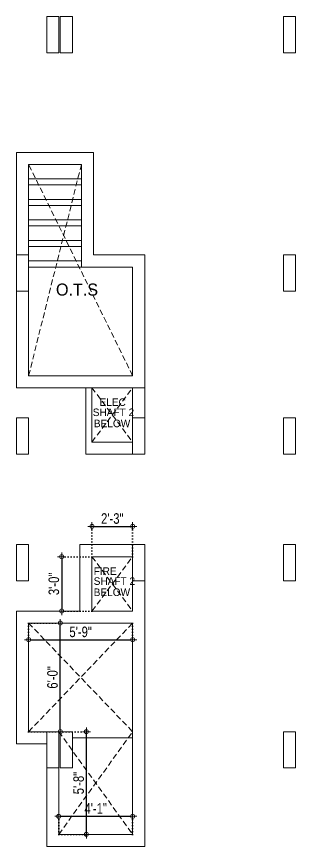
# Model space of a CAD drawing. Header units: inches. Extents: x 13 to 21264, y -72369 to -55.
# Drawn here: x 10913 to 11099, y -71950 to -71400 of the extents above; entities that cross this region are included whole.
import ezdxf

# ---------------------------------------------------------------- set-up
doc = ezdxf.new("R2010")
doc.units = ezdxf.units.IN
doc.header["$LTSCALE"] = 15
doc.header["$MEASUREMENT"] = 0
doc.header["$PDMODE"] = 34
doc.linetypes.add('DOT2', pattern=[0.125, 0, -0.125])
doc.linetypes.add('HIDDEN', pattern=[0.375, 0.25, -0.125])
doc.layers.get('DEFPOINTS').update_dxf_attribs({"linetype": 'CONTINUOUS', "lineweight": 13})
doc.layers.add('1', color=8, linetype='CONTINUOUS')
doc.layers.add('2', color=36, linetype='CONTINUOUS')
for name, color, linetype, lineweight in [('INNER DIM', 30, 'CONTINUOUS', 13), ('parapet wall', 4, 'CONTINUOUS', 13), ('TEXT', 4, 'CONTINUOUS', 13), ('TYPICAL COL ELEVATION', 8, 'CONTINUOUS', 40)]:
    doc.layers.add(name, color=color, linetype=linetype, lineweight=lineweight)
doc.layers.add('SHAFT TEXT', color=7, linetype='CONTINUOUS', lineweight=13, true_color=0xcc6600)
doc.styles.add('rob', font='')
doc.styles.add('RS', font='', dxfattribs={"width": 0.8})
doc.styles.get('rob').set_extended_font_data('Century Gothic')
doc.styles.get('RS').set_extended_font_data('Century Gothic')
doc.dimstyles.new('SECTION DIM', dxfattribs={"dimscale": 0.6, "dimtxt": 9, "dimasz": 2, "dimexe": 0, "dimexo": 0, "dimgap": 1, "dimtad": 1, "dimzin": 3, "dimdsep": 46, "dimlunit": 4, "dimtxsty": 'RS', "dimblk1": 'CUT', "dimblk2": 'CUT', "dimsah": 1, "dimcen": 0, "dimclrd": 251, "dimclre": 21, "dimclrt": 4, "dimadec": 0, "dimazin": 0, "dimtfac": 1, "dimtix": 1, "dimtofl": 0, "dimtmove": 2, "dimatfit": 3, "dimfxl": 0, "dimtolj": 1, "dimtzin": 3, "dimarcsym": 0})

# ---------------------------------------------------------------- blocks, each defined once
blk = doc.blocks.new('CUT')
at = {"layer": 'INNER DIM', "color": 8}
blk.add_line((-1.8, 0), (1.8, 0), dxfattribs=at)
at = {"layer": 'INNER DIM', "color": 9}
blk.add_line((0, 1.8), (0, -1.8), dxfattribs=at)
blk.add_circle((0, 0), 0.9, dxfattribs=at)
blk = doc.blocks.new('*D753')
at = {"layer": 'DEFPOINTS', "color": 0, "transparency": 16777216}
for p in [(10990.5, -71737.52), (10963.5, -71757.63, 0.01), (10990.5, -71757.63, 0.01)]:
    blk.add_point(p, dxfattribs=at)
at = {"layer": 'INNER DIM', "color": 8, "linetype": 'DOT2', "lineweight": -2, "transparency": 16777216}
for p, q in [((10963.5, -71757.63), (10963.5, -71737.52)), ((10990.5, -71757.63), (10990.5, -71737.52))]:
    blk.add_line(p, q, dxfattribs=at)
at = {"layer": 'INNER DIM', "color": 251, "lineweight": -2, "transparency": 16777216}
blk.add_line((10965, -71737.52), (10989, -71737.52), dxfattribs=at)
at = {"layer": 'INNER DIM', "color": 251, "lineweight": -2, "transparency": 16777216, "xscale": 1.5, "yscale": 1.5, "zscale": 1.5, "rotation": 180}
blk.add_blockref('CUT', (10963.5, -71737.52), dxfattribs=at)
at = {"layer": 'INNER DIM', "color": 251, "lineweight": -2, "transparency": 16777216, "xscale": 1.5, "yscale": 1.5, "zscale": 1.5}
blk.add_blockref('CUT', (10990.5, -71737.52), dxfattribs=at)
at = {"layer": 'INNER DIM', "color": 7, "lineweight": 0, "transparency": 16777216, "insert": (10977, -71732.36), "char_height": 7, "attachment_point": 5, "style": 'RS'}
blk.add_mtext('\\A1;2\'-3"', dxfattribs=at)
blk = doc.blocks.new('*D754')
at = {"layer": 'DEFPOINTS', "color": 0, "transparency": 16777216}
for p in [(10963.5, -71757.63, 0.01), (10943.42, -71793.63), (10963.5, -71793.63, 0.01)]:
    blk.add_point(p, dxfattribs=at)
at = {"layer": 'INNER DIM', "color": 8, "linetype": 'DOT2', "lineweight": -2, "transparency": 16777216}
for p, q in [((10963.5, -71757.63), (10943.42, -71757.63)), ((10963.5, -71793.63), (10943.42, -71793.63))]:
    blk.add_line(p, q, dxfattribs=at)
at = {"layer": 'INNER DIM', "color": 251, "lineweight": -2, "transparency": 16777216}
blk.add_line((10943.42, -71759.13), (10943.42, -71792.13), dxfattribs=at)
at = {"layer": 'INNER DIM', "color": 251, "lineweight": -2, "transparency": 16777216, "xscale": 1.5, "yscale": 1.5, "zscale": 1.5}
for p, rotation in [((10943.42, -71757.63), 90), ((10943.42, -71793.63), 270)]:
    blk.add_blockref('CUT', p, dxfattribs=dict(at, rotation=rotation))
at = {"layer": 'INNER DIM', "color": 7, "lineweight": 0, "transparency": 16777216, "insert": (10938.25, -71775.63), "char_height": 7, "attachment_point": 5, "rotation": 90, "style": 'RS'}
blk.add_mtext('\\A1;3\'-0"', dxfattribs=at)
blk = doc.blocks.new('*D755')
at = {"layer": 'DEFPOINTS', "color": 0, "transparency": 16777216}
for p in [(10921.5, -71801.64, 0), (10990.5, -71801.64, 0), (10990.5, -71812.65)]:
    blk.add_point(p, dxfattribs=at)
at = {"layer": 'INNER DIM', "color": 8, "linetype": 'DOT2', "lineweight": -2, "transparency": 16777216}
for p, q in [((10921.5, -71801.64), (10921.5, -71812.65)), ((10990.5, -71801.64), (10990.5, -71812.65))]:
    blk.add_line(p, q, dxfattribs=at)
at = {"layer": 'INNER DIM', "color": 251, "lineweight": -2, "transparency": 16777216}
blk.add_line((10923, -71812.65), (10989, -71812.65), dxfattribs=at)
at = {"layer": 'INNER DIM', "color": 251, "lineweight": -2, "transparency": 16777216, "xscale": 1.5, "yscale": 1.5, "zscale": 1.5, "rotation": 180}
blk.add_blockref('CUT', (10921.5, -71812.65), dxfattribs=at)
at = {"layer": 'INNER DIM', "color": 251, "lineweight": -2, "transparency": 16777216, "xscale": 1.5, "yscale": 1.5, "zscale": 1.5}
blk.add_blockref('CUT', (10990.5, -71812.65), dxfattribs=at)
at = {"layer": 'INNER DIM', "color": 7, "lineweight": 0, "transparency": 16777216, "insert": (10956, -71807.49), "char_height": 7, "attachment_point": 5, "style": 'RS'}
blk.add_mtext('\\A1;5\'-9"', dxfattribs=at)
blk = doc.blocks.new('*D756')
at = {"layer": 'DEFPOINTS', "color": 0, "transparency": 16777216}
for p in [(10921.5, -71801.63, 0), (10942.52, -71801.63), (10921.5, -71873.63, 0)]:
    blk.add_point(p, dxfattribs=at)
at = {"layer": 'INNER DIM', "color": 8, "linetype": 'DOT2', "lineweight": -2, "transparency": 16777216}
for p, q in [((10921.5, -71801.63), (10942.52, -71801.63)), ((10921.5, -71873.63), (10942.52, -71873.63))]:
    blk.add_line(p, q, dxfattribs=at)
at = {"layer": 'INNER DIM', "color": 251, "lineweight": -2, "transparency": 16777216}
blk.add_line((10942.52, -71872.13), (10942.52, -71803.13), dxfattribs=at)
at = {"layer": 'INNER DIM', "color": 251, "lineweight": -2, "transparency": 16777216, "xscale": 1.5, "yscale": 1.5, "zscale": 1.5}
for p, rotation in [((10942.52, -71801.63), 90), ((10942.52, -71873.63), 270)]:
    blk.add_blockref('CUT', p, dxfattribs=dict(at, rotation=rotation))
at = {"layer": 'INNER DIM', "color": 7, "lineweight": 0, "transparency": 16777216, "insert": (10937.35, -71837.63), "char_height": 7, "attachment_point": 5, "rotation": 90, "style": 'RS'}
blk.add_mtext('\\A1;6\'-0"', dxfattribs=at)
blk = doc.blocks.new('*D757')
at = {"layer": 'DEFPOINTS', "color": 0, "transparency": 16777216}
for p in [(10990.5, -71929.64), (10941.5, -71941.64, 0), (10990.5, -71941.64, 0)]:
    blk.add_point(p, dxfattribs=at)
at = {"layer": 'INNER DIM', "color": 8, "linetype": 'DOT2', "lineweight": -2, "transparency": 16777216}
for p, q in [((10941.5, -71941.64), (10941.5, -71929.64)), ((10990.5, -71941.64), (10990.5, -71929.64))]:
    blk.add_line(p, q, dxfattribs=at)
at = {"layer": 'INNER DIM', "color": 251, "lineweight": -2, "transparency": 16777216}
blk.add_line((10943, -71929.64), (10989, -71929.64), dxfattribs=at)
at = {"layer": 'INNER DIM', "color": 251, "lineweight": -2, "transparency": 16777216, "xscale": 1.5, "yscale": 1.5, "zscale": 1.5, "rotation": 180}
blk.add_blockref('CUT', (10941.5, -71929.64), dxfattribs=at)
at = {"layer": 'INNER DIM', "color": 251, "lineweight": -2, "transparency": 16777216, "xscale": 1.5, "yscale": 1.5, "zscale": 1.5}
blk.add_blockref('CUT', (10990.5, -71929.64), dxfattribs=at)
at = {"layer": 'INNER DIM', "color": 7, "lineweight": 0, "transparency": 16777216, "insert": (10966, -71924.47), "char_height": 7, "attachment_point": 5, "style": 'RS'}
blk.add_mtext('\\A1;4\'-1"', dxfattribs=at)
blk = doc.blocks.new('*D758')
at = {"layer": 'DEFPOINTS', "color": 0, "transparency": 16777216}
for p in [(10942.52, -71873.63), (10959.85, -71873.63), (10941.5, -71941.64, 0)]:
    blk.add_point(p, dxfattribs=at)
at = {"layer": 'INNER DIM', "color": 8, "linetype": 'DOT2', "lineweight": -2, "transparency": 16777216}
for p, q in [((10942.52, -71873.63), (10959.85, -71873.63)), ((10941.5, -71941.64), (10959.85, -71941.64))]:
    blk.add_line(p, q, dxfattribs=at)
at = {"layer": 'INNER DIM', "color": 251, "lineweight": -2, "transparency": 16777216}
blk.add_line((10959.85, -71940.14), (10959.85, -71875.13), dxfattribs=at)
at = {"layer": 'INNER DIM', "color": 251, "lineweight": -2, "transparency": 16777216, "xscale": 1.5, "yscale": 1.5, "zscale": 1.5}
for p, rotation in [((10959.85, -71873.63), 90), ((10959.85, -71941.64), 270)]:
    blk.add_blockref('CUT', p, dxfattribs=dict(at, rotation=rotation))
at = {"layer": 'INNER DIM', "color": 7, "lineweight": 0, "transparency": 16777216, "insert": (10954.68, -71907.63), "char_height": 7, "attachment_point": 5, "rotation": 90, "style": 'RS'}
blk.add_mtext('\\A1;5\'-8"', dxfattribs=at)

msp = doc.modelspace()

# ---------------------------------------------------------------- linework, layer by layer
at = {"layer": '1', "color": 250, "lineweight": 0, "ltscale": 3}
for p, q in [((10921.501, -71507.225, -0.027), (10956.501, -71507.225, -0.027)), ((10921.501, -71511.225, -0.027), (10956.501, -71511.225, -0.027)), ((10921.501, -71520.825, -0.027), (10956.501, -71520.825, -0.027)), ((10921.501, -71524.825, -0.027), (10956.501, -71524.825, -0.027)), ((10921.501, -71534.425, -0.027), (10956.501, -71534.425, -0.027)), ((10921.501, -71538.425, -0.027), (10956.501, -71538.425, -0.027)), ((10921.501, -71548.026, -0.009), (10956.501, -71548.025, -0.03)), ((10921.501, -71552.025, -0.027), (10956.501, -71552.025, -0.027)), ((10921.501, -71561.626, -0.009), (10956.501, -71561.625, -0.03)), ((10921.501, -71565.628, -0.025), (10956.501, -71565.624, -0.027))]:
    msp.add_line(p, q, dxfattribs=at)
at = {"layer": '1', "linetype": 'HIDDEN', "lineweight": 0}
for points, elevation in [([(10990.5, -71637.631), (10921.501, -71497.635)], -0.017), ([(10921.501, -71637.631), (10956.501, -71497.635)], -0.025), ([(10963.5, -71681.635), (10990.5, -71645.631)], -0.017), ([(10963.5, -71645.631), (10990.5, -71681.635)], -0.017), ([(10963.501, -71793.634), (10990.5, -71757.634)], -0.009), ([(10963.501, -71757.634), (10990.5, -71793.634)], -0.009), ([(10921.501, -71801.633), (10990.501, -71873.631)], -0.025), ([(10921.501, -71873.631), (10990.5, -71801.635)], -0.025), ([(10941.5, -71941.635), (10990.501, -71873.631)], -0.025), ([(10941.5, -71873.634), (10990.501, -71941.632)], -0.009)]:
    msp.add_lwpolyline(points, dxfattribs=dict(at, elevation=elevation))
at = {"layer": '2', "lineweight": 0, "ltscale": 3, "elevation": -0.025}
msp.add_lwpolyline([(10950.5, -71877.633), (10990.501, -71877.633)], dxfattribs=at)
at = {"layer": 'parapet wall', "lineweight": 0, "ltscale": 3}
for points, elevation in [([(10913.501, -71489.635), (10964.501, -71489.635), (10964.501, -71557.631), (10998.5, -71557.631), (10998.5, -71645.632), (10913.501, -71645.631)], -0.025), ([(10963.5, -71681.635), (10990.5, -71681.635), (10990.5, -71645.631), (10963.5, -71645.631)], -0.017), ([(10990.5, -71793.634), (10963.501, -71793.634), (10963.501, -71757.634), (10990.5, -71757.634)], -0.009)]:
    msp.add_lwpolyline(points, close=True, dxfattribs=dict(at, elevation=elevation))
for points, elevation in [([(10921.501, -71497.635), (10956.501, -71497.635), (10956.501, -71565.631), (10990.5, -71565.631), (10990.5, -71637.631), (10921.501, -71637.631), (10921.501, -71497.635)], -0.025), ([(10990.5, -71637.631), (10955.5, -71637.631)], -0.017), ([(10959.504, -71645.629), (10959.504, -71689.632), (10998.5, -71689.635), (10998.5, -71637.631), (10998.5, -71637.631)], -0.017), ([(10955.501, -71793.635), (10955.501, -71749.634), (10998.5, -71749.634), (10998.5, -71749.634)], -0.009), ([(10955.501, -71793.635), (10913.501, -71793.634), (10913.501, -71881.634), (10933.5, -71881.634), (10933.5, -71949.635), (10998.501, -71949.635), (10998.5, -71773.634)], -0.025), ([(10921.501, -71801.636), (10921.501, -71873.634), (10941.5, -71873.634), (10941.5, -71941.635), (10990.501, -71941.635), (10990.5, -71801.635), (10921.501, -71801.634)], -0.025)]:
    msp.add_lwpolyline(points, dxfattribs=dict(at, elevation=elevation))
at = {"layer": 'TYPICAL COL ELEVATION', "lineweight": 0, "ltscale": 3}
for points, elevation in [([(10933.5, -71399.65), (10941.5, -71399.65), (10941.5, -71423.65), (10933.5, -71423.65)], -0.009), ([(10933.5, -71399.65), (10941.5, -71399.65), (10941.5, -71423.65), (10933.5, -71423.65)], -0.009), ([(10942.5, -71399.65), (10950.5, -71399.65), (10950.5, -71423.65), (10942.5, -71423.65)], -0.009), ([(10942.5, -71399.65), (10950.5, -71399.65), (10950.5, -71423.65), (10942.5, -71423.65)], -0.009), ([(11090.498, -71399.634), (11098.498, -71399.634), (11098.498, -71423.634), (11090.498, -71423.634)], -0.009), ([(10913.501, -71557.634), (10921.501, -71557.634), (10921.501, -71581.634), (10913.501, -71581.634)], -0.025), ([(11090.5, -71557.634), (11098.5, -71557.634), (11098.5, -71581.634), (11090.5, -71581.634)], -0.001), ([(10913.5, -71665.634), (10921.5, -71665.634), (10921.5, -71689.634), (10913.5, -71689.634)], -0.009), ([(10990.5, -71689.634), (10998.5, -71689.634), (10998.5, -71665.634), (10990.5, -71665.634)], -0.009), ([(11090.5, -71665.634), (11098.5, -71665.634), (11098.5, -71689.634), (11090.5, -71689.634)], -0.009), ([(10913.5, -71749.634), (10921.5, -71749.634), (10921.5, -71773.634), (10913.5, -71773.634)], -0.009), ([(10990.5, -71749.634), (10998.5, -71749.634), (10998.5, -71773.634), (10990.5, -71773.634)], -0.009), ([(11090.5, -71749.634), (11098.5, -71749.634), (11098.5, -71773.634), (11090.5, -71773.634)], -0.009), ([(10933.5, -71873.634), (10941.5, -71873.634), (10941.5, -71897.634), (10933.5, -71897.634)], -0.009), ([(10942.5, -71873.634), (10950.5, -71873.634), (10950.5, -71897.634), (10942.5, -71897.634)], -0.008), ([(11090.5, -71873.635), (11098.5, -71873.635), (11098.5, -71897.635), (11090.5, -71897.635)], -0.001)]:
    msp.add_lwpolyline(points, close=True, dxfattribs=dict(at, elevation=elevation))

# ---------------------------------------------------------------- texts
at = {"layer": 'SHAFT TEXT', "lineweight": 0, "style": 'rob'}
for s, p in [('ELEC', (10968.534, -71657.686, -0.001)), ('SHAFT 2', (10964.022, -71664.416, 0.007)), ('BELOW', (10964.788, -71671.796, 0.007)), ('FIRE', (10964.657, -71769.698, 0.026)), ('SHAFT 2', (10964.657, -71776.288, 0.026)), ('BELOW', (10964.657, -71783.68, 0.026))]:
    msp.add_text(s, height=5, dxfattribs=at).set_placement(p)
at = {"layer": 'TEXT', "lineweight": 0, "style": 'rob'}
msp.add_text('O.T.S', height=8, rotation=359.9999, dxfattribs=at).set_placement((10939.635, -71584.56, -0.034))

# ---------------------------------------------------------------- dimensions: what is measured, and where the dimension line sits
at = {"layer": 'INNER DIM', "lineweight": 0}
for base, p1, p2, picture, middle in [((10990.5, -71737.523, -0.009), (10963.5, -71757.634, 0.004), (10990.5, -71757.634, 0.004), '*D753', (10977, -71732.357, -0.009)), ((10990.5, -71812.652, -0.009), (10921.5, -71801.636, -0.011), (10990.5, -71801.636, -0.011), '*D755', (10956, -71807.486, -0.009)), ((10990.5, -71929.635, -0.009), (10941.5, -71941.635, -0.011), (10990.5, -71941.635, -0.011), '*D757', (10966, -71924.468, -0.009))]:
    dim = msp.add_linear_dim(base=base, p1=p1, p2=p2, dimstyle='SECTION DIM', override={"dimscale": 1, "dimtxt": 7, "dimasz": 1.5, "dimclre": 8, "dimclrt": 7, "dimfxl": 2}, dxfattribs=at)
    dim.commit()
    dim.dimension.update_dxf_attribs({"geometry": picture, "text_midpoint": middle})
for base, p1, p2, picture, middle in [((10943.419, -71793.634, -0.009), (10963.5, -71757.634, 0.004), (10963.5, -71793.634, 0.004), '*D754', (10938.252, -71775.634, -0.009)), ((10942.52, -71801.634, -0.009), (10921.501, -71873.634, -0.011), (10921.501, -71801.634, -0.011), '*D756', (10937.353, -71837.634, -0.009)), ((10959.851, -71873.634, -0.009), (10941.5, -71941.635, -0.011), (10942.52, -71873.634, -0.009), '*D758', (10954.684, -71907.635, -0.009))]:
    dim = msp.add_linear_dim(base=base, p1=p1, p2=p2, angle=90, dimstyle='SECTION DIM', override={"dimscale": 1, "dimtxt": 7, "dimasz": 1.5, "dimclre": 8, "dimclrt": 7, "dimfxl": 2}, dxfattribs=at)
    dim.commit()
    dim.dimension.update_dxf_attribs({"geometry": picture, "text_midpoint": middle})

doc.saveas('drawing.dxf')
